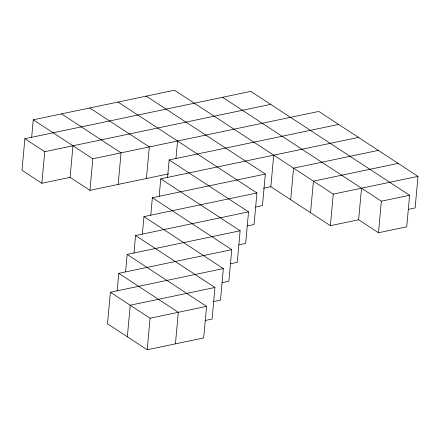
<?xml version="1.0" encoding="UTF-8"?>
<svg xmlns="http://www.w3.org/2000/svg" width="440" height="440" viewBox="0 0 440 440"><rect width="100%" height="100%" fill="white"/><g stroke="black" fill="none" stroke-linecap="round" stroke-linejoin="round"><path stroke-width="0.66" d="M263.456 188.271L270.853 186.72L330.396 225.681L358.639 219.764L378.488 232.755L406.731 226.837L409.602 195.272L250.822 91.383L24.871 138.71L22 170.269L41.85 183.26L70.092 177.342L89.942 190.328L168.619 173.85M31.68 137.263L33.27 119.807L174.488 90.228L333.267 194.117L418 176.369L415.129 207.933L408.403 209.341M41.85 183.26L44.721 151.696L24.871 138.71M70.092 177.342L72.963 145.778M89.942 190.328L92.813 158.763L33.27 119.807M118.184 184.415L121.055 152.851L61.512 113.889M213.752 301.548L220.479 300.135L223.35 268.576L110.374 292.237L107.503 323.802L147.197 349.773L203.681 337.942L206.558 306.377L127.166 254.436L125.576 271.893M117.183 290.796L118.773 273.334L231.743 249.673L228.872 281.237L222.151 282.645M133.975 252.989L135.564 235.532L248.54 211.865L245.663 243.43L238.942 244.838M127.347 336.787L130.224 305.223L214.951 287.48L212.08 319.039L205.354 320.447M146.427 178.497L149.298 146.933L89.755 107.971M142.368 234.086L143.957 216.629L256.933 192.962L254.062 224.527L247.335 225.935M150.766 215.188L152.356 197.725L265.331 174.059L262.454 205.623L255.734 207.031M159.159 196.284L160.749 178.822L358.457 137.412M147.197 349.773L150.068 318.214L110.374 292.237M167.558 177.381L169.147 159.918L338.608 124.427M175.956 158.477L177.546 141.014M175.439 343.86L178.316 312.296L118.773 273.334M160.749 178.822L240.141 230.769L237.27 262.334L230.544 263.742M270.853 186.72L273.724 155.161M290.702 199.711L293.574 168.146L378.307 150.398M310.547 212.696L313.423 181.132L398.151 163.383M330.396 225.681L333.267 194.117M358.639 219.764L361.515 188.205M378.488 232.755L381.359 201.19L222.58 97.295M44.721 151.696L270.672 104.368M92.813 158.763L318.764 111.436L418 176.369M127.166 254.436L240.141 230.769M381.359 201.19L409.602 195.272M150.068 318.214L206.558 306.377M146.245 96.14L265.331 174.059M118.003 102.058L256.933 192.962M169.147 159.918L248.54 211.865M152.356 197.725L231.743 249.673M143.957 216.629L223.35 268.576M135.564 235.532L214.951 287.48"/></g></svg>
